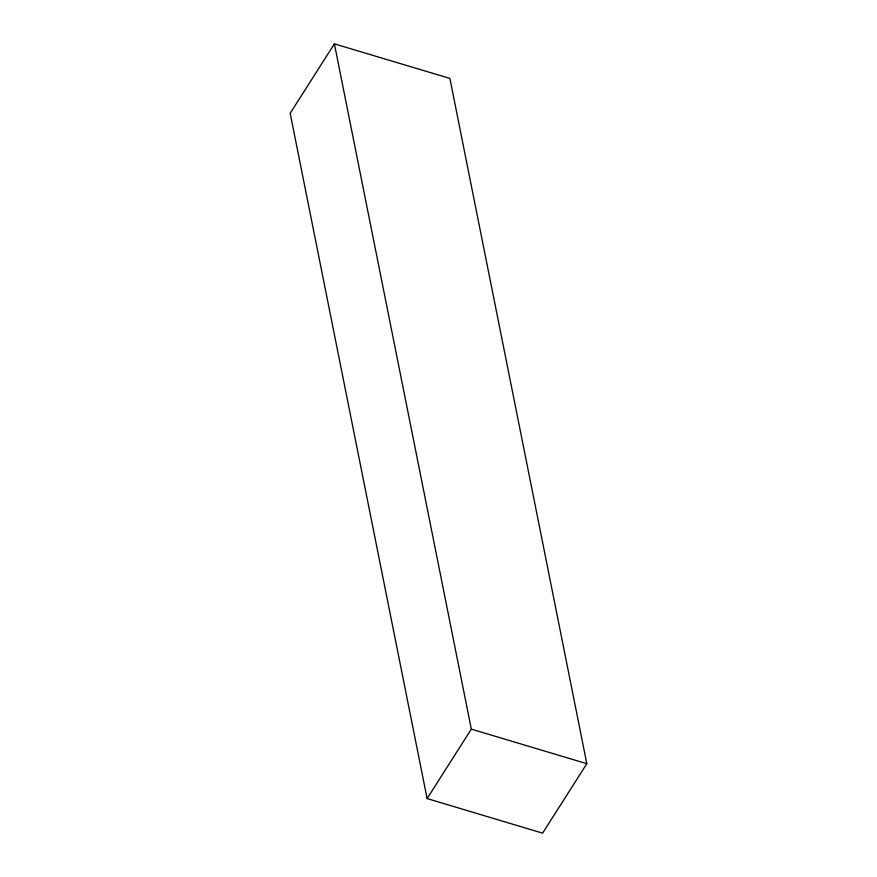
<?xml version="1.0" encoding="UTF-8"?>
<svg xmlns="http://www.w3.org/2000/svg" width="877" height="877" viewBox="0 0 877 877"><rect width="100%" height="100%" fill="white"/><g stroke="black" fill="none" stroke-linecap="round" stroke-linejoin="round"><path stroke-width="1.32" d="M334.389 43.85L290.177 113.308L427.11 798.574L542.611 833.15L586.823 763.692L449.89 78.426L334.389 43.85L471.322 729.127L427.11 798.574M471.322 729.127L586.823 763.692"/></g></svg>
